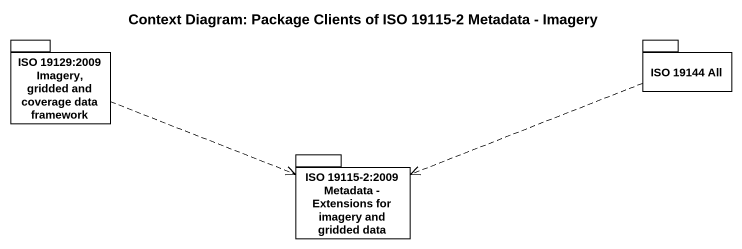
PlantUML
@startuml
title Context Diagram: Package Clients of ISO 19115-2 Metadata - Imagery
package "ISO 19129:2009 Imagery, gridded and coverage data framework" as ISO_19129_2009_Imagery {
}
package "ISO 19144 All" as ISO_19144_All {
}
package "ISO 19115-2:2009 Metadata - Extensions for imagery and gridded data" as ISO_19115_2_2009_Metadata {
}
ISO_19129_2009_Imagery .right.> ISO_19115_2_2009_Metadata
ISO_19144_All .left.> ISO_19115_2_2009_Metadata
@enduml
